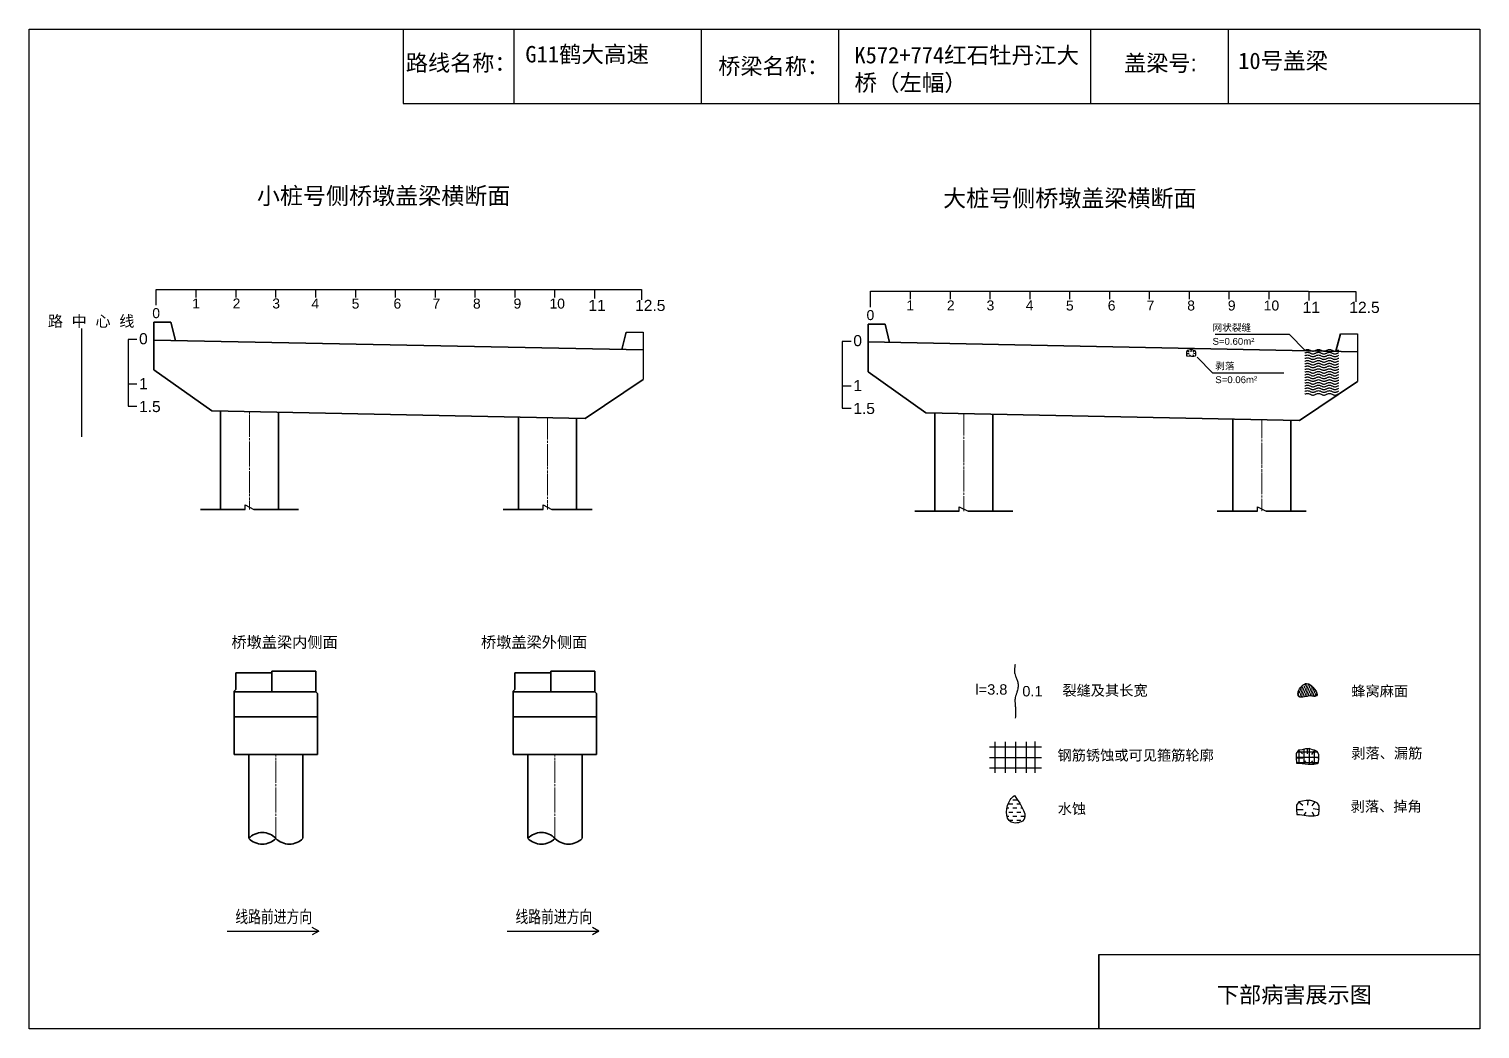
# Model space of a CAD drawing. Header units: millimetres. Extents: x 0 to 529, y -5115 to 459.
# Drawn here: x 0 to 528, y -3720 to -3356 of the extents above; entities that cross this region are included whole.
import ezdxf
from ezdxf.enums import TextEntityAlignment as Align

# ---------------------------------------------------------------- set-up
doc = ezdxf.new("R2010")
doc.units = ezdxf.units.MM
doc.linetypes.add('EBG_CENTER', pattern=[1.1, 0.8, -0.15, 0, -0.15])
doc.layers.add('Center', color=3, linetype='EBG_CENTER', lineweight=18)
doc.layers.add('中粗实线', color=4, linetype='Continuous', lineweight=35)
for name, color, linetype in [('加固措施', 7, 'Continuous'), ('图层1', 7, 'Continuous'), ('文字', 1, 'Continuous'), ('病害', 5, 'Continuous')]:
    doc.layers.add(name, color=color, linetype=linetype)
doc.styles.add('HAN', font='', dxfattribs={"width": 0.75})
doc.styles.get("Standard").update_dxf_attribs({"font": 'arial.ttf'})
doc.styles.get('HAN').set_extended_font_data('SimSun')

# ---------------------------------------------------------------- blocks, each defined once
blk = doc.blocks.new('88888')
for p, q in [((1245.415, -3599.279), (1245.261, -3599.19)), ((1243.215, -3599.279), (1245.415, -3599.279)), ((1245.415, -3599.279), (1245.261, -3599.367))]:
    blk.add_line(p, q)
at = {"layer": '文字', "color": 0, "style": 'HAN', "width": 0.75}
blk.add_text('线路前进方向', height=0.3, dxfattribs=at).set_placement((1244.335, -3599.082), align=Align.CENTER)
blk = doc.blocks.new('adfsd')
at = {"lineweight": -2, "ltscale": 0.5}
for p, q in [((1140.897, -3083.694), (1140.936, -3083.729)), ((1140.983, -3083.682), (1140.981, -3083.729)), ((1141.053, -3083.694), (1141.022, -3083.735)), ((1140.876, -3083.768), (1140.94, -3083.769)), ((1140.948, -3083.824), (1140.969, -3083.796)), ((1141.045, -3083.83), (1141.028, -3083.796)), ((1141.094, -3083.772), (1141.036, -3083.763))]:
    blk.add_line(p, q, dxfattribs=at)
blk.add_lwpolyline([(1141, -3083.682), (1140.967, -3083.682), (1140.934, -3083.69), (1140.897, -3083.694), (1140.876, -3083.727), (1140.876, -3083.768), (1140.88, -3083.818), (1140.905, -3083.818), (1140.991, -3083.83), (1141.045, -3083.83), (1141.078, -3083.822), (1141.09, -3083.814), (1141.094, -3083.772), (1141.094, -3083.735), (1141.078, -3083.707), (1141.053, -3083.694), (1141.033, -3083.69), (1141, -3083.678)], dxfattribs=at)

msp = doc.modelspace()

# ---------------------------------------------------------------- hatches: boundary and pattern name
at = {"layer": '加固措施', "lineweight": -2}
h = msp.add_hatch(dxfattribs=at)
h.set_pattern_fill('DOTS', scale=0.758413)
h.set_pattern_definition([(0, (-3123.6565, -172.2986), (0.45655767, 0.91311534), [0, -0.91311534])])
edge = h.paths.add_edge_path()
edge.add_spline(control_points=[(464.79, -3594.11), (463.66, -3594.88), (462.06, -3595.98), (461.88, -3600.06), (465.67, -3598.19), (470.82, -3599.65), (466.98, -3594.01), (464.92, -3594.1), (464.79, -3594.11)], knot_values=[0, 0, 0, 0, 5.205471, 7.397577, 12.944796, 16.169923, 23.88441, 24.400432, 24.400432, 24.400432, 24.400432], degree=3, periodic=0)
h = msp.add_hatch(dxfattribs=at)
h.set_pattern_fill('DASH', color=256, scale=0.682572)
h.set_pattern_definition([(0, (-2570.7012, -130.7287), (1.47924685, 1.47924685), [1.4792469, -1.4792469])])
edge = h.paths.add_edge_path()
edge.add_spline(control_points=[(358.78, -3634.9), (358.24, -3635.38), (355.71, -3637.62), (355.03, -3645.77), (365.19, -3644.33), (361.44, -3638.8), (358.78, -3634.9)], knot_values=[0, 0, 0, 0, 3.237042, 15.187225, 21.182779, 35.601669, 35.601669, 35.601669, 35.601669], degree=3, periodic=0)
at = {"layer": '病害', "lineweight": -2}
h = msp.add_hatch(dxfattribs=at)
h.set_pattern_fill('DOTS', color=4, scale=0.758413, style=0)
h.set_pattern_definition([(0, (-5510.1385, -512.4721), (0.45655767, 0.91311534), [0, -0.91311534])])
edge = h.paths.add_edge_path()
edge.add_spline(control_points=[(464.79, -3594.11), (463.66, -3594.88), (462.06, -3595.98), (461.88, -3600.06), (465.67, -3598.19), (470.82, -3599.65), (466.98, -3594.01), (464.92, -3594.1), (464.79, -3594.11)], knot_values=[0, 0, 0, 0, 1.041094, 1.479515, 2.588959, 3.233985, 4.776882, 4.880086, 4.880086, 4.880086, 4.880086], degree=3, periodic=0)

# ---------------------------------------------------------------- linework, layer by layer
at = {"color": 0}
for p, q in [((0, -3355.76), (528.29, -3355.76)), ((0, -3720), (0, -3355.76)), ((136.28, -3355.76), (136.28, -3382.84)), ((244.69, -3355.76), (244.69, -3382.84)), ((386.49, -3355.76), (386.49, -3382.84)), ((436.57, -3355.82), (436.57, -3382.9)), ((528.29, -3355.76), (528.29, -3720)), ((136.28, -3382.84), (528.29, -3382.84)), ((46.28, -3456.4), (46.28, -3450.6)), ((46.28, -3450.6), (60.79, -3450.6)), ((60.79, -3450.6), (60.79, -3453.5)), ((60.79, -3450.6), (75.3, -3450.6)), ((75.3, -3450.6), (89.8, -3450.6)), ((75.3, -3450.6), (75.3, -3453.5)), ((89.8, -3450.6), (104.31, -3450.6)), ((89.8, -3450.6), (89.8, -3453.5)), ((104.31, -3450.6), (118.82, -3450.6)), ((104.31, -3450.6), (104.31, -3453.5)), ((118.82, -3450.6), (133.32, -3450.6)), ((118.82, -3450.6), (118.82, -3453.5)), ((133.32, -3450.6), (147.83, -3450.6)), ((133.32, -3450.6), (133.32, -3453.5)), ((147.83, -3450.6), (162.34, -3450.6)), ((147.83, -3450.6), (147.83, -3453.5)), ((162.34, -3450.6), (176.84, -3450.6)), ((162.34, -3450.6), (162.34, -3453.5)), ((162.34, -3450.6), (173.94, -3450.6)), ((176.84, -3450.6), (191.35, -3450.6)), ((176.84, -3450.6), (176.84, -3453.5)), ((176.84, -3450.6), (179.74, -3450.6)), ((191.35, -3450.6), (205.85, -3450.6)), ((191.35, -3450.6), (191.35, -3453.5)), ((205.87, -3450.64), (205.87, -3453.89)), ((306.34, -3457.11), (306.34, -3451.3)), ((306.34, -3451.3), (320.85, -3451.3)), ((320.85, -3451.3), (320.85, -3454.2)), ((320.85, -3451.3), (335.36, -3451.3)), ((335.36, -3451.3), (349.86, -3451.3)), ((335.36, -3451.3), (335.36, -3454.2)), ((349.86, -3451.3), (364.37, -3451.3)), ((349.86, -3451.3), (349.86, -3454.2)), ((364.37, -3451.3), (378.88, -3451.3)), ((364.37, -3451.3), (364.37, -3454.2)), ((378.88, -3451.3), (393.38, -3451.3)), ((378.88, -3451.3), (378.88, -3454.2)), ((393.38, -3451.3), (407.89, -3451.3)), ((393.38, -3451.3), (393.38, -3454.2)), ((407.89, -3451.3), (422.39, -3451.3)), ((407.89, -3451.3), (407.89, -3454.2)), ((422.39, -3451.3), (436.9, -3451.3)), ((422.39, -3451.3), (422.39, -3454.2)), ((422.39, -3451.3), (434, -3451.3)), ((436.9, -3451.3), (451.41, -3451.3)), ((436.9, -3451.3), (436.9, -3454.2)), ((436.9, -3451.3), (439.8, -3451.3)), ((451.41, -3451.3), (465.91, -3451.3)), ((451.41, -3451.3), (451.41, -3454.2)), ((465.93, -3451.34), (465.93, -3454.59)), ((39.3, -3468.85), (36.06, -3468.85)), ((36.06, -3468.85), (36.06, -3493.15)), ((299.36, -3469.55), (296.12, -3469.55)), ((296.12, -3469.55), (296.12, -3493.85)), ((36.06, -3485.05), (39.3, -3485.05)), ((296.12, -3485.75), (299.36, -3485.75)), ((36.06, -3493.15), (39.3, -3493.15)), ((296.12, -3493.85), (299.36, -3493.85)), ((78.66, -3530.72), (78.66, -3529.1)), ((187.17, -3530.72), (187.17, -3529.1)), ((338.72, -3531.43), (338.72, -3529.81)), ((447.23, -3531.43), (447.23, -3529.81)), ((389.48, -3720), (389.48, -3692.92)), ((389.48, -3692.92), (528.29, -3692.92)), ((528.29, -3720), (0, -3720))]:
    msp.add_line(p, q, dxfattribs=at)
for p, q in [((205.87, -3450.64), (223.01, -3450.64)), ((223.01, -3450.64), (223.01, -3454.46)), ((465.93, -3451.34), (483.07, -3451.34)), ((483.07, -3451.34), (483.07, -3455.17)), ((217.41, -3466.13), (223.61, -3466.13)), ((223.61, -3466.13), (223.61, -3472.6)), ((477.47, -3466.83), (483.67, -3466.83)), ((483.67, -3466.83), (483.67, -3473.31)), ((223.61, -3472.6), (223.61, -3483.45)), ((483.67, -3473.31), (483.67, -3484.16)), ((78.66, -3529.1), (81.9, -3530.72)), ((187.17, -3529.1), (190.41, -3530.72)), ((338.72, -3529.81), (341.96, -3531.43)), ((447.23, -3529.81), (450.47, -3531.43))]:
    msp.add_line(p, q)
at = {"color": 1}
for p, q in [((19.16, -3464.85), (19.16, -3504.35)), ((349.74, -3617.26), (368.7, -3617.26)), ((351.64, -3615.37), (351.64, -3626.74)), ((355.43, -3615.37), (355.43, -3626.74)), ((359.22, -3615.37), (359.22, -3626.74)), ((363.01, -3615.37), (363.01, -3626.74)), ((366.26, -3615.34), (366.26, -3626.72)), ((462.28, -3618.43), (462.28, -3623.12)), ((464.18, -3618.13), (464.18, -3623.37)), ((466.07, -3618.13), (466.07, -3623.59)), ((467.97, -3618.43), (467.97, -3623.54)), ((349.74, -3621.06), (368.7, -3621.06)), ((461.36, -3620.97), (469.63, -3620.97)), ((461.5, -3622.87), (469.48, -3622.87)), ((461.75, -3619.08), (469.1, -3619.08)), ((349.74, -3624.85), (368.7, -3624.85))]:
    msp.add_line(p, q, dxfattribs=at)
at = {"color": 7}
for p, q in [((421.39, -3473.99), (422.41, -3474.01)), ((421.72, -3472.81), (422.35, -3473.36)), ((422.54, -3474.88), (422.87, -3474.43)), ((423.1, -3472.62), (423.06, -3473.36)), ((424.21, -3472.81), (423.71, -3473.46)), ((424.08, -3474.98), (423.81, -3474.43)), ((424.87, -3474.06), (423.94, -3473.91))]:
    msp.add_line(p, q, dxfattribs=at)
at = {"color": 0}
msp.add_lwpolyline([(0, -3355.76), (528.29, -3355.76), (528.29, -3720), (0, -3720)], dxfattribs=at)
at = {"color": 7}
for points in [[(464.48, -3472.78), (458.92, -3467.03), (431.92, -3467.03)], [(423.36, -3472.62), (422.83, -3472.62), (422.31, -3472.75), (421.72, -3472.81), (421.39, -3473.34), (421.39, -3473.99), (421.45, -3474.78), (421.85, -3474.78), (423.23, -3474.98), (424.08, -3474.98), (424.61, -3474.85), (424.8, -3474.72), (424.87, -3474.06), (424.87, -3473.47), (424.61, -3473.01), (424.21, -3472.81), (423.88, -3472.75), (423.36, -3472.55)], [(425.28, -3475.34), (430.93, -3481), (456.93, -3481)], [(464.48, -3472.78), (464.68, -3472.69), (464.88, -3472.61), (465.08, -3472.54), (465.28, -3472.5), (465.48, -3472.48), (465.68, -3472.5), (465.88, -3472.54), (466.08, -3472.61), (466.28, -3472.69), (466.48, -3472.78), (466.68, -3472.88), (466.88, -3472.96), (467.08, -3473.03), (467.28, -3473.07), (467.48, -3473.08), (467.68, -3473.07), (467.88, -3473.03), (468.08, -3472.96), (468.28, -3472.88), (468.48, -3472.78), (468.68, -3472.69), (468.88, -3472.61), (469.08, -3472.54), (469.28, -3472.5), (469.48, -3472.48), (469.68, -3472.5), (469.88, -3472.54), (470.08, -3472.61), (470.28, -3472.69), (470.48, -3472.78), (470.68, -3472.88), (470.88, -3472.96), (471.08, -3473.03), (471.28, -3473.07), (471.48, -3473.08), (471.68, -3473.07), (471.88, -3473.03), (472.08, -3472.96), (472.28, -3472.88), (472.48, -3472.78), (472.68, -3472.69), (472.88, -3472.61), (473.08, -3472.54), (473.28, -3472.5), (473.48, -3472.48), (473.68, -3472.5), (473.88, -3472.54), (474.08, -3472.61), (474.28, -3472.69), (474.48, -3472.78), (474.68, -3472.88), (474.88, -3472.96), (475.08, -3473.03), (475.28, -3473.07), (475.48, -3473.08), (475.68, -3473.07), (475.88, -3473.03), (476.08, -3472.96), (476.28, -3472.88), (476.48, -3472.78), (476.68, -3472.69), (476.88, -3472.61)], [(464.48, -3473.78), (464.68, -3473.69), (464.88, -3473.61), (465.08, -3473.54), (465.28, -3473.5), (465.48, -3473.48), (465.68, -3473.5), (465.88, -3473.54), (466.08, -3473.61), (466.28, -3473.69), (466.48, -3473.78), (466.68, -3473.88), (466.88, -3473.96), (467.08, -3474.03), (467.28, -3474.07), (467.48, -3474.08), (467.68, -3474.07), (467.88, -3474.03), (468.08, -3473.96), (468.28, -3473.88), (468.48, -3473.78), (468.68, -3473.69), (468.88, -3473.61), (469.08, -3473.54), (469.28, -3473.5), (469.48, -3473.48), (469.68, -3473.5), (469.88, -3473.54), (470.08, -3473.61), (470.28, -3473.69), (470.48, -3473.78), (470.68, -3473.88), (470.88, -3473.96), (471.08, -3474.03), (471.28, -3474.07), (471.48, -3474.08), (471.68, -3474.07), (471.88, -3474.03), (472.08, -3473.96), (472.28, -3473.88), (472.48, -3473.78), (472.68, -3473.69), (472.88, -3473.61), (473.08, -3473.54), (473.28, -3473.5), (473.48, -3473.48), (473.68, -3473.5), (473.88, -3473.54), (474.08, -3473.61), (474.28, -3473.69), (474.48, -3473.78), (474.68, -3473.88), (474.88, -3473.96), (475.08, -3474.03), (475.28, -3474.07), (475.48, -3474.08), (475.68, -3474.07), (475.88, -3474.03), (476.08, -3473.96), (476.28, -3473.88), (476.48, -3473.78), (476.68, -3473.69), (476.88, -3473.61)], [(464.48, -3474.78), (464.68, -3474.69), (464.88, -3474.61), (465.08, -3474.54), (465.28, -3474.5), (465.48, -3474.48), (465.68, -3474.5), (465.88, -3474.54), (466.08, -3474.61), (466.28, -3474.69), (466.48, -3474.78), (466.68, -3474.88), (466.88, -3474.96), (467.08, -3475.03), (467.28, -3475.07), (467.48, -3475.08), (467.68, -3475.07), (467.88, -3475.03), (468.08, -3474.96), (468.28, -3474.88), (468.48, -3474.78), (468.68, -3474.69), (468.88, -3474.61), (469.08, -3474.54), (469.28, -3474.5), (469.48, -3474.48), (469.68, -3474.5), (469.88, -3474.54), (470.08, -3474.61), (470.28, -3474.69), (470.48, -3474.78), (470.68, -3474.88), (470.88, -3474.96), (471.08, -3475.03), (471.28, -3475.07), (471.48, -3475.08), (471.68, -3475.07), (471.88, -3475.03), (472.08, -3474.96), (472.28, -3474.88), (472.48, -3474.78), (472.68, -3474.69), (472.88, -3474.61), (473.08, -3474.54), (473.28, -3474.5), (473.48, -3474.48), (473.68, -3474.5), (473.88, -3474.54), (474.08, -3474.61), (474.28, -3474.69), (474.48, -3474.78), (474.68, -3474.88), (474.88, -3474.96), (475.08, -3475.03), (475.28, -3475.07), (475.48, -3475.08), (475.68, -3475.07), (475.88, -3475.03), (476.08, -3474.96), (476.28, -3474.88), (476.48, -3474.78), (476.68, -3474.69), (476.88, -3474.61)], [(464.48, -3475.78), (464.68, -3475.69), (464.88, -3475.61), (465.08, -3475.54), (465.28, -3475.5), (465.48, -3475.48), (465.68, -3475.5), (465.88, -3475.54), (466.08, -3475.61), (466.28, -3475.69), (466.48, -3475.78), (466.68, -3475.88), (466.88, -3475.96), (467.08, -3476.03), (467.28, -3476.07), (467.48, -3476.08), (467.68, -3476.07), (467.88, -3476.03), (468.08, -3475.96), (468.28, -3475.88), (468.48, -3475.78), (468.68, -3475.69), (468.88, -3475.61), (469.08, -3475.54), (469.28, -3475.5), (469.48, -3475.48), (469.68, -3475.5), (469.88, -3475.54), (470.08, -3475.61), (470.28, -3475.69), (470.48, -3475.78), (470.68, -3475.88), (470.88, -3475.96), (471.08, -3476.03), (471.28, -3476.07), (471.48, -3476.08), (471.68, -3476.07), (471.88, -3476.03), (472.08, -3475.96), (472.28, -3475.88), (472.48, -3475.78), (472.68, -3475.69), (472.88, -3475.61), (473.08, -3475.54), (473.28, -3475.5), (473.48, -3475.48), (473.68, -3475.5), (473.88, -3475.54), (474.08, -3475.61), (474.28, -3475.69), (474.48, -3475.78), (474.68, -3475.88), (474.88, -3475.96), (475.08, -3476.03), (475.28, -3476.07), (475.48, -3476.08), (475.68, -3476.07), (475.88, -3476.03), (476.08, -3475.96), (476.28, -3475.88), (476.48, -3475.78), (476.68, -3475.69), (476.88, -3475.61)], [(464.48, -3476.78), (464.68, -3476.69), (464.88, -3476.61), (465.08, -3476.54), (465.28, -3476.5), (465.48, -3476.48), (465.68, -3476.5), (465.88, -3476.54), (466.08, -3476.61), (466.28, -3476.69), (466.48, -3476.78), (466.68, -3476.88), (466.88, -3476.96), (467.08, -3477.03), (467.28, -3477.07), (467.48, -3477.08), (467.68, -3477.07), (467.88, -3477.03), (468.08, -3476.96), (468.28, -3476.88), (468.48, -3476.78), (468.68, -3476.69), (468.88, -3476.61), (469.08, -3476.54), (469.28, -3476.5), (469.48, -3476.48), (469.68, -3476.5), (469.88, -3476.54), (470.08, -3476.61), (470.28, -3476.69), (470.48, -3476.78), (470.68, -3476.88), (470.88, -3476.96), (471.08, -3477.03), (471.28, -3477.07), (471.48, -3477.08), (471.68, -3477.07), (471.88, -3477.03), (472.08, -3476.96), (472.28, -3476.88), (472.48, -3476.78), (472.68, -3476.69), (472.88, -3476.61), (473.08, -3476.54), (473.28, -3476.5), (473.48, -3476.48), (473.68, -3476.5), (473.88, -3476.54), (474.08, -3476.61), (474.28, -3476.69), (474.48, -3476.78), (474.68, -3476.88), (474.88, -3476.96), (475.08, -3477.03), (475.28, -3477.07), (475.48, -3477.08), (475.68, -3477.07), (475.88, -3477.03), (476.08, -3476.96), (476.28, -3476.88), (476.48, -3476.78), (476.68, -3476.69), (476.88, -3476.61)], [(464.48, -3477.78), (464.68, -3477.69), (464.88, -3477.61), (465.08, -3477.54), (465.28, -3477.5), (465.48, -3477.48), (465.68, -3477.5), (465.88, -3477.54), (466.08, -3477.61), (466.28, -3477.69), (466.48, -3477.78), (466.68, -3477.88), (466.88, -3477.96), (467.08, -3478.03), (467.28, -3478.07), (467.48, -3478.08), (467.68, -3478.07), (467.88, -3478.03), (468.08, -3477.96), (468.28, -3477.88), (468.48, -3477.78), (468.68, -3477.69), (468.88, -3477.61), (469.08, -3477.54), (469.28, -3477.5), (469.48, -3477.48), (469.68, -3477.5), (469.88, -3477.54), (470.08, -3477.61), (470.28, -3477.69), (470.48, -3477.78), (470.68, -3477.88), (470.88, -3477.96), (471.08, -3478.03), (471.28, -3478.07), (471.48, -3478.08), (471.68, -3478.07), (471.88, -3478.03), (472.08, -3477.96), (472.28, -3477.88), (472.48, -3477.78), (472.68, -3477.69), (472.88, -3477.61), (473.08, -3477.54), (473.28, -3477.5), (473.48, -3477.48), (473.68, -3477.5), (473.88, -3477.54), (474.08, -3477.61), (474.28, -3477.69), (474.48, -3477.78), (474.68, -3477.88), (474.88, -3477.96), (475.08, -3478.03), (475.28, -3478.07), (475.48, -3478.08), (475.68, -3478.07), (475.88, -3478.03), (476.08, -3477.96), (476.28, -3477.88), (476.48, -3477.78), (476.68, -3477.69), (476.88, -3477.61)], [(464.48, -3478.78), (464.68, -3478.69), (464.88, -3478.61), (465.08, -3478.54), (465.28, -3478.5), (465.48, -3478.48), (465.68, -3478.5), (465.88, -3478.54), (466.08, -3478.61), (466.28, -3478.69), (466.48, -3478.78), (466.68, -3478.88), (466.88, -3478.96), (467.08, -3479.03), (467.28, -3479.07), (467.48, -3479.08), (467.68, -3479.07), (467.88, -3479.03), (468.08, -3478.96), (468.28, -3478.88), (468.48, -3478.78), (468.68, -3478.69), (468.88, -3478.61), (469.08, -3478.54), (469.28, -3478.5), (469.48, -3478.48), (469.68, -3478.5), (469.88, -3478.54), (470.08, -3478.61), (470.28, -3478.69), (470.48, -3478.78), (470.68, -3478.88), (470.88, -3478.96), (471.08, -3479.03), (471.28, -3479.07), (471.48, -3479.08), (471.68, -3479.07), (471.88, -3479.03), (472.08, -3478.96), (472.28, -3478.88), (472.48, -3478.78), (472.68, -3478.69), (472.88, -3478.61), (473.08, -3478.54), (473.28, -3478.5), (473.48, -3478.48), (473.68, -3478.5), (473.88, -3478.54), (474.08, -3478.61), (474.28, -3478.69), (474.48, -3478.78), (474.68, -3478.88), (474.88, -3478.96), (475.08, -3479.03), (475.28, -3479.07), (475.48, -3479.08), (475.68, -3479.07), (475.88, -3479.03), (476.08, -3478.96), (476.28, -3478.88), (476.48, -3478.78), (476.68, -3478.69), (476.88, -3478.61)], [(464.48, -3479.78), (464.68, -3479.69), (464.88, -3479.61), (465.08, -3479.54), (465.28, -3479.5), (465.48, -3479.48), (465.68, -3479.5), (465.88, -3479.54), (466.08, -3479.61), (466.28, -3479.69), (466.48, -3479.78), (466.68, -3479.88), (466.88, -3479.96), (467.08, -3480.03), (467.28, -3480.07), (467.48, -3480.08), (467.68, -3480.07), (467.88, -3480.03), (468.08, -3479.96), (468.28, -3479.88), (468.48, -3479.78), (468.68, -3479.69), (468.88, -3479.61), (469.08, -3479.54), (469.28, -3479.5), (469.48, -3479.48), (469.68, -3479.5), (469.88, -3479.54), (470.08, -3479.61), (470.28, -3479.69), (470.48, -3479.78), (470.68, -3479.88), (470.88, -3479.96), (471.08, -3480.03), (471.28, -3480.07), (471.48, -3480.08), (471.68, -3480.07), (471.88, -3480.03), (472.08, -3479.96), (472.28, -3479.88), (472.48, -3479.78), (472.68, -3479.69), (472.88, -3479.61), (473.08, -3479.54), (473.28, -3479.5), (473.48, -3479.48), (473.68, -3479.5), (473.88, -3479.54), (474.08, -3479.61), (474.28, -3479.69), (474.48, -3479.78), (474.68, -3479.88), (474.88, -3479.96), (475.08, -3480.03), (475.28, -3480.07), (475.48, -3480.08), (475.68, -3480.07), (475.88, -3480.03), (476.08, -3479.96), (476.28, -3479.88), (476.48, -3479.78), (476.68, -3479.69), (476.88, -3479.61)], [(464.48, -3480.78), (464.68, -3480.69), (464.88, -3480.61), (465.08, -3480.54), (465.28, -3480.5), (465.48, -3480.48), (465.68, -3480.5), (465.88, -3480.54), (466.08, -3480.61), (466.28, -3480.69), (466.48, -3480.78), (466.68, -3480.88), (466.88, -3480.96), (467.08, -3481.03), (467.28, -3481.07), (467.48, -3481.08), (467.68, -3481.07), (467.88, -3481.03), (468.08, -3480.96), (468.28, -3480.88), (468.48, -3480.78), (468.68, -3480.69), (468.88, -3480.61), (469.08, -3480.54), (469.28, -3480.5), (469.48, -3480.48), (469.68, -3480.5), (469.88, -3480.54), (470.08, -3480.61), (470.28, -3480.69), (470.48, -3480.78), (470.68, -3480.88), (470.88, -3480.96), (471.08, -3481.03), (471.28, -3481.07), (471.48, -3481.08), (471.68, -3481.07), (471.88, -3481.03), (472.08, -3480.96), (472.28, -3480.88), (472.48, -3480.78), (472.68, -3480.69), (472.88, -3480.61), (473.08, -3480.54), (473.28, -3480.5), (473.48, -3480.48), (473.68, -3480.5), (473.88, -3480.54), (474.08, -3480.61), (474.28, -3480.69), (474.48, -3480.78), (474.68, -3480.88), (474.88, -3480.96), (475.08, -3481.03), (475.28, -3481.07), (475.48, -3481.08), (475.68, -3481.07), (475.88, -3481.03), (476.08, -3480.96), (476.28, -3480.88), (476.48, -3480.78), (476.68, -3480.69), (476.88, -3480.61)], [(464.48, -3481.78), (464.68, -3481.69), (464.88, -3481.61), (465.08, -3481.54), (465.28, -3481.5), (465.48, -3481.48), (465.68, -3481.5), (465.88, -3481.54), (466.08, -3481.61), (466.28, -3481.69), (466.48, -3481.78), (466.68, -3481.88), (466.88, -3481.96), (467.08, -3482.03), (467.28, -3482.07), (467.48, -3482.08), (467.68, -3482.07), (467.88, -3482.03), (468.08, -3481.96), (468.28, -3481.88), (468.48, -3481.78), (468.68, -3481.69), (468.88, -3481.61), (469.08, -3481.54), (469.28, -3481.5), (469.48, -3481.48), (469.68, -3481.5), (469.88, -3481.54), (470.08, -3481.61), (470.28, -3481.69), (470.48, -3481.78), (470.68, -3481.88), (470.88, -3481.96), (471.08, -3482.03), (471.28, -3482.07), (471.48, -3482.08), (471.68, -3482.07), (471.88, -3482.03), (472.08, -3481.96), (472.28, -3481.88), (472.48, -3481.78), (472.68, -3481.69), (472.88, -3481.61), (473.08, -3481.54), (473.28, -3481.5), (473.48, -3481.48), (473.68, -3481.5), (473.88, -3481.54), (474.08, -3481.61), (474.28, -3481.69), (474.48, -3481.78), (474.68, -3481.88), (474.88, -3481.96), (475.08, -3482.03), (475.28, -3482.07), (475.48, -3482.08), (475.68, -3482.07), (475.88, -3482.03), (476.08, -3481.96), (476.28, -3481.88), (476.48, -3481.78), (476.68, -3481.69), (476.88, -3481.61)], [(464.48, -3482.78), (464.68, -3482.69), (464.88, -3482.61), (465.08, -3482.54), (465.28, -3482.5), (465.48, -3482.48), (465.68, -3482.5), (465.88, -3482.54), (466.08, -3482.61), (466.28, -3482.69), (466.48, -3482.78), (466.68, -3482.88), (466.88, -3482.96), (467.08, -3483.03), (467.28, -3483.07), (467.48, -3483.08), (467.68, -3483.07), (467.88, -3483.03), (468.08, -3482.96), (468.28, -3482.88), (468.48, -3482.78), (468.68, -3482.69), (468.88, -3482.61), (469.08, -3482.54), (469.28, -3482.5), (469.48, -3482.48), (469.68, -3482.5), (469.88, -3482.54), (470.08, -3482.61), (470.28, -3482.69), (470.48, -3482.78), (470.68, -3482.88), (470.88, -3482.96), (471.08, -3483.03), (471.28, -3483.07), (471.48, -3483.08), (471.68, -3483.07), (471.88, -3483.03), (472.08, -3482.96), (472.28, -3482.88), (472.48, -3482.78), (472.68, -3482.69), (472.88, -3482.61), (473.08, -3482.54), (473.28, -3482.5), (473.48, -3482.48), (473.68, -3482.5), (473.88, -3482.54), (474.08, -3482.61), (474.28, -3482.69), (474.48, -3482.78), (474.68, -3482.88), (474.88, -3482.96), (475.08, -3483.03), (475.28, -3483.07), (475.48, -3483.08), (475.68, -3483.07), (475.88, -3483.03), (476.08, -3482.96), (476.28, -3482.88), (476.48, -3482.78), (476.68, -3482.69), (476.88, -3482.61)], [(464.48, -3483.78), (464.68, -3483.69), (464.88, -3483.61), (465.08, -3483.54), (465.28, -3483.5), (465.48, -3483.48), (465.68, -3483.5), (465.88, -3483.54), (466.08, -3483.61), (466.28, -3483.69), (466.48, -3483.78), (466.68, -3483.88), (466.88, -3483.96), (467.08, -3484.03), (467.28, -3484.07), (467.48, -3484.08), (467.68, -3484.07), (467.88, -3484.03), (468.08, -3483.96), (468.28, -3483.88), (468.48, -3483.78), (468.68, -3483.69), (468.88, -3483.61), (469.08, -3483.54), (469.28, -3483.5), (469.48, -3483.48), (469.68, -3483.5), (469.88, -3483.54), (470.08, -3483.61), (470.28, -3483.69), (470.48, -3483.78), (470.68, -3483.88), (470.88, -3483.96), (471.08, -3484.03), (471.28, -3484.07), (471.48, -3484.08), (471.68, -3484.07), (471.88, -3484.03), (472.08, -3483.96), (472.28, -3483.88), (472.48, -3483.78), (472.68, -3483.69), (472.88, -3483.61), (473.08, -3483.54), (473.28, -3483.5), (473.48, -3483.48), (473.68, -3483.5), (473.88, -3483.54), (474.08, -3483.61), (474.28, -3483.69), (474.48, -3483.78), (474.68, -3483.88), (474.88, -3483.96), (475.08, -3484.03), (475.28, -3484.07), (475.48, -3484.08), (475.68, -3484.07), (475.88, -3484.03), (476.08, -3483.96), (476.28, -3483.88), (476.48, -3483.78), (476.68, -3483.69), (476.88, -3483.61)], [(464.48, -3484.78), (464.68, -3484.69), (464.88, -3484.61), (465.08, -3484.54), (465.28, -3484.5), (465.48, -3484.48), (465.68, -3484.5), (465.88, -3484.54), (466.08, -3484.61), (466.28, -3484.69), (466.48, -3484.78), (466.68, -3484.88), (466.88, -3484.96), (467.08, -3485.03), (467.28, -3485.07), (467.48, -3485.08), (467.68, -3485.07), (467.88, -3485.03), (468.08, -3484.96), (468.28, -3484.88), (468.48, -3484.78), (468.68, -3484.69), (468.88, -3484.61), (469.08, -3484.54), (469.28, -3484.5), (469.48, -3484.48), (469.68, -3484.5), (469.88, -3484.54), (470.08, -3484.61), (470.28, -3484.69), (470.48, -3484.78), (470.68, -3484.88), (470.88, -3484.96), (471.08, -3485.03), (471.28, -3485.07), (471.48, -3485.08), (471.68, -3485.07), (471.88, -3485.03), (472.08, -3484.96), (472.28, -3484.88), (472.48, -3484.78), (472.68, -3484.69), (472.88, -3484.61), (473.08, -3484.54), (473.28, -3484.5), (473.48, -3484.48), (473.68, -3484.5), (473.88, -3484.54), (474.08, -3484.61), (474.28, -3484.69), (474.48, -3484.78), (474.68, -3484.88), (474.88, -3484.96), (475.08, -3485.03), (475.28, -3485.07), (475.48, -3485.08), (475.68, -3485.07), (475.88, -3485.03), (476.08, -3484.96), (476.28, -3484.88), (476.48, -3484.78), (476.68, -3484.69), (476.88, -3484.61)], [(464.48, -3485.78), (464.68, -3485.69), (464.88, -3485.61), (465.08, -3485.54), (465.28, -3485.5), (465.48, -3485.48), (465.68, -3485.5), (465.88, -3485.54), (466.08, -3485.61), (466.28, -3485.69), (466.48, -3485.78), (466.68, -3485.88), (466.88, -3485.96), (467.08, -3486.03), (467.28, -3486.07), (467.48, -3486.08), (467.68, -3486.07), (467.88, -3486.03), (468.08, -3485.96), (468.28, -3485.88), (468.48, -3485.78), (468.68, -3485.69), (468.88, -3485.61), (469.08, -3485.54), (469.28, -3485.5), (469.48, -3485.48), (469.68, -3485.5), (469.88, -3485.54), (470.08, -3485.61), (470.28, -3485.69), (470.48, -3485.78), (470.68, -3485.88), (470.88, -3485.96), (471.08, -3486.03), (471.28, -3486.07), (471.48, -3486.08), (471.68, -3486.07), (471.88, -3486.03), (472.08, -3485.96), (472.28, -3485.88), (472.48, -3485.78), (472.68, -3485.69), (472.88, -3485.61), (473.08, -3485.54), (473.28, -3485.5), (473.48, -3485.48), (473.68, -3485.5), (473.88, -3485.54), (474.08, -3485.61), (474.28, -3485.69), (474.48, -3485.78), (474.68, -3485.88), (474.88, -3485.96), (475.08, -3486.03), (475.28, -3486.07), (475.48, -3486.08), (475.68, -3486.07), (475.88, -3486.03), (476.08, -3485.96), (476.28, -3485.88), (476.48, -3485.78), (476.68, -3485.69), (476.88, -3485.61)], [(464.48, -3486.78), (464.68, -3486.69), (464.88, -3486.61), (465.08, -3486.54), (465.28, -3486.5), (465.48, -3486.48), (465.68, -3486.5), (465.88, -3486.54), (466.08, -3486.61), (466.28, -3486.69), (466.48, -3486.78), (466.68, -3486.88), (466.88, -3486.96), (467.08, -3487.03), (467.28, -3487.07), (467.48, -3487.08), (467.68, -3487.07), (467.88, -3487.03), (468.08, -3486.96), (468.28, -3486.88), (468.48, -3486.78), (468.68, -3486.69), (468.88, -3486.61), (469.08, -3486.54), (469.28, -3486.5), (469.48, -3486.48), (469.68, -3486.5), (469.88, -3486.54), (470.08, -3486.61), (470.28, -3486.69), (470.48, -3486.78), (470.68, -3486.88), (470.88, -3486.96), (471.08, -3487.03), (471.28, -3487.07), (471.48, -3487.08), (471.68, -3487.07), (471.88, -3487.03), (472.08, -3486.96), (472.28, -3486.88), (472.48, -3486.78), (472.68, -3486.69), (472.88, -3486.61), (473.08, -3486.54), (473.28, -3486.5), (473.48, -3486.48), (473.68, -3486.5), (473.88, -3486.54), (474.08, -3486.61), (474.28, -3486.69), (474.48, -3486.78), (474.68, -3486.88), (474.88, -3486.96), (475.08, -3487.03), (475.28, -3487.07), (475.48, -3487.08), (475.68, -3487.07), (475.88, -3487.03), (476.08, -3486.96), (476.28, -3486.88), (476.48, -3486.78), (476.68, -3486.69), (476.88, -3486.61)], [(464.48, -3487.78), (464.68, -3487.69), (464.88, -3487.61), (465.08, -3487.54), (465.28, -3487.5), (465.48, -3487.48), (465.68, -3487.5), (465.88, -3487.54), (466.08, -3487.61), (466.28, -3487.69), (466.48, -3487.78), (466.68, -3487.88), (466.88, -3487.96), (467.08, -3488.03), (467.28, -3488.07), (467.48, -3488.08), (467.68, -3488.07), (467.88, -3488.03), (468.08, -3487.96), (468.28, -3487.88), (468.48, -3487.78), (468.68, -3487.69), (468.88, -3487.61), (469.08, -3487.54), (469.28, -3487.5), (469.48, -3487.48), (469.68, -3487.5), (469.88, -3487.54), (470.08, -3487.61), (470.28, -3487.69), (470.48, -3487.78), (470.68, -3487.88), (470.88, -3487.96), (471.08, -3488.03), (471.28, -3488.07), (471.48, -3488.08), (471.68, -3488.07), (471.88, -3488.03), (472.08, -3487.96), (472.28, -3487.88), (472.48, -3487.78), (472.68, -3487.69), (472.88, -3487.61), (473.08, -3487.54), (473.28, -3487.5), (473.48, -3487.48), (473.68, -3487.5), (473.88, -3487.54), (474.08, -3487.61), (474.28, -3487.69), (474.48, -3487.78), (474.68, -3487.88), (474.88, -3487.96), (475.08, -3488.03), (475.28, -3488.07), (475.48, -3488.08), (475.68, -3488.07), (475.88, -3488.03), (476.08, -3487.96), (476.28, -3487.88), (476.48, -3487.78), (476.68, -3487.69), (476.88, -3487.61)], [(464.48, -3488.78), (464.68, -3488.69), (464.88, -3488.61), (465.08, -3488.54), (465.28, -3488.5), (465.48, -3488.48), (465.68, -3488.5), (465.88, -3488.54), (466.08, -3488.61), (466.28, -3488.69), (466.48, -3488.78), (466.68, -3488.88), (466.88, -3488.96), (467.08, -3489.03), (467.28, -3489.07), (467.48, -3489.08), (467.68, -3489.07), (467.88, -3489.03), (468.08, -3488.96), (468.28, -3488.88), (468.48, -3488.78), (468.68, -3488.69), (468.88, -3488.61), (469.08, -3488.54), (469.28, -3488.5), (469.48, -3488.48), (469.68, -3488.5), (469.88, -3488.54), (470.08, -3488.61), (470.28, -3488.69), (470.48, -3488.78), (470.68, -3488.88), (470.88, -3488.96), (471.08, -3489.03), (471.28, -3489.07), (471.48, -3489.08), (471.68, -3489.07), (471.88, -3489.03), (472.08, -3488.96), (472.28, -3488.88), (472.48, -3488.78), (472.68, -3488.69), (472.88, -3488.61), (473.08, -3488.54), (473.28, -3488.5), (473.48, -3488.48), (473.68, -3488.5), (473.88, -3488.54), (474.08, -3488.61), (474.28, -3488.69), (474.48, -3488.78), (474.68, -3488.88), (474.88, -3488.96), (475.08, -3489.03), (475.28, -3489.07), (475.48, -3489.08), (475.68, -3489.07), (475.88, -3489.03), (476.08, -3488.96), (476.28, -3488.88), (476.48, -3488.78), (476.68, -3488.69), (476.88, -3488.61)]]:
    msp.add_lwpolyline(points, dxfattribs=at)
at = {"lineweight": -2}
msp.add_open_spline([(464.79, -3594.11), (463.66, -3594.88), (462.06, -3595.98), (461.88, -3600.06), (465.67, -3598.19), (470.82, -3599.65), (466.98, -3594.01), (464.92, -3594.1), (464.79, -3594.11)], degree=3, knots=[0, 0, 0, 0, 3.947899, 5.610421, 9.817506, 12.263485, 18.114255, 18.505612, 18.505612, 18.505612, 18.505612], dxfattribs=at)
at = {"layer": 'Center', "color": 1}
for p, q in [((80.28, -3495.16), (80.28, -3530.72)), ((340.34, -3495.87), (340.34, -3531.43)), ((188.79, -3497.33), (188.79, -3530.72)), ((448.85, -3498.04), (448.85, -3531.43)), ((89.87, -3619.99), (89.87, -3650.55)), ((191.5, -3619.99), (191.5, -3650.55))]:
    msp.add_line(p, q, dxfattribs=at)
at = {"layer": '中粗实线', "color": 0}
for p, q in [((45.46, -3469.04), (45.46, -3462.56)), ((45.46, -3462.56), (51.66, -3462.56)), ((51.66, -3462.56), (53.28, -3469.2)), ((305.52, -3469.74), (305.52, -3463.26)), ((305.52, -3463.26), (311.72, -3463.26)), ((311.72, -3463.26), (313.34, -3469.9)), ((45.46, -3469.04), (45.46, -3479.89)), ((223.61, -3472.6), (45.46, -3469.04)), ((217.41, -3466.13), (215.79, -3472.45)), ((305.52, -3469.74), (305.52, -3480.59)), ((483.67, -3473.31), (305.52, -3469.74)), ((477.47, -3466.83), (475.85, -3473.15)), ((45.46, -3479.89), (66.51, -3494.89)), ((305.52, -3480.59), (326.57, -3495.59)), ((202.55, -3497.61), (223.61, -3483.45)), ((462.61, -3498.31), (483.67, -3484.16)), ((202.55, -3497.61), (66.51, -3494.89)), ((69.75, -3494.95), (69.75, -3530.72)), ((90.81, -3495.37), (90.81, -3530.72)), ((178.26, -3497.12), (178.26, -3530.72)), ((462.61, -3498.31), (326.57, -3495.59)), ((329.81, -3495.65), (329.81, -3531.43)), ((350.87, -3496.08), (350.87, -3531.43)), ((199.32, -3497.54), (199.32, -3530.72)), ((438.32, -3497.82), (438.32, -3531.43)), ((459.38, -3498.25), (459.38, -3531.43)), ((78.66, -3530.72), (62.47, -3530.72)), ((98.1, -3530.72), (81.9, -3530.72)), ((187.17, -3530.72), (172.59, -3530.72)), ((204.98, -3530.72), (190.41, -3530.72)), ((338.72, -3531.43), (322.52, -3531.43)), ((358.15, -3531.43), (341.96, -3531.43)), ((447.23, -3531.43), (432.65, -3531.43)), ((465.04, -3531.43), (450.47, -3531.43)), ((75.31, -3590.26), (88.35, -3590.26)), ((75.31, -3590.26), (75.31, -3596.33)), ((88.35, -3589.66), (104.43, -3589.66)), ((88.35, -3589.66), (88.35, -3597.24)), ((104.43, -3589.66), (104.43, -3597.24)), ((176.93, -3590.26), (189.98, -3590.26)), ((176.93, -3590.26), (176.93, -3596.33)), ((189.98, -3589.66), (206.06, -3589.66)), ((189.98, -3589.66), (189.98, -3597.24)), ((206.06, -3589.66), (206.06, -3597.24)), ((75.31, -3596.33), (74.7, -3596.94)), ((74.7, -3619.99), (74.7, -3596.94)), ((74.7, -3597.24), (104.43, -3597.24)), ((104.43, -3597.24), (105.04, -3597.85)), ((176.93, -3596.33), (176.33, -3596.94)), ((176.33, -3619.99), (176.33, -3596.94)), ((176.33, -3597.24), (206.06, -3597.24)), ((206.06, -3597.24), (206.66, -3597.85)), ((105.04, -3619.99), (105.04, -3597.85)), ((206.66, -3619.99), (206.66, -3597.85)), ((74.7, -3606.34), (105.04, -3606.34)), ((176.33, -3606.34), (206.66, -3606.34)), ((74.7, -3619.99), (105.04, -3619.99)), ((80.01, -3619.99), (80.01, -3650.55)), ((99.73, -3619.99), (99.73, -3650.55)), ((176.33, -3619.99), (206.66, -3619.99)), ((181.64, -3619.99), (181.64, -3650.55)), ((201.36, -3619.99), (201.36, -3650.55))]:
    msp.add_line(p, q, dxfattribs=at)
for centre, start, end in [((84.94, -3655.22), 43.4434, 136.5566), ((186.57, -3655.22), 43.4434, 136.5566), ((84.94, -3645.89), 223.4434, 316.5566), ((94.8, -3645.89), 223.4434, 316.5566), ((186.57, -3645.89), 223.4434, 316.5566), ((196.43, -3645.89), 223.4434, 316.5566)]:
    msp.add_arc(centre, 6.79, start, end, dxfattribs=at)
at = {"layer": '加固措施', "lineweight": -2}
msp.add_open_spline([(358.78, -3634.9), (358.24, -3635.38), (355.71, -3637.62), (355.03, -3645.77), (365.19, -3644.33), (361.44, -3638.8), (358.78, -3634.9)], degree=3, knots=[0, 0, 0, 0, 2.209514, 10.366374, 14.458772, 24.300702, 24.300702, 24.300702, 24.300702], dxfattribs=at)
at = {"layer": '图层1', "lineweight": -2}
msp.add_open_spline([(359.05, -3587.23), (359.01, -3587.46), (358.97, -3587.7), (358.85, -3588.39), (358.8, -3588.83), (358.77, -3589.45), (358.77, -3589.65), (358.79, -3589.96), (358.81, -3590.08), (358.85, -3590.31), (358.87, -3590.42), (358.98, -3590.84), (359.1, -3591.16), (359.37, -3591.86), (359.52, -3592.25), (359.82, -3593.07), (359.96, -3593.52), (360.1, -3594.29), (360.13, -3594.59), (360.14, -3595.19), (360.12, -3595.48), (360.04, -3596.03), (359.99, -3596.29), (359.86, -3596.8), (359.79, -3597.04), (359.6, -3597.65), (359.48, -3598), (359.26, -3598.66), (359.17, -3598.97), (359.07, -3599.39), (359.04, -3599.52), (359, -3599.75), (358.99, -3599.86), (358.97, -3600.08), (358.97, -3600.19), (358.96, -3600.6), (358.97, -3600.92), (359.03, -3601.61), (359.07, -3601.97), (359.13, -3602.61), (359.16, -3602.88), (359.19, -3603.38), (359.2, -3603.61), (359.21, -3604.07), (359.21, -3604.29), (359.2, -3604.96), (359.18, -3605.4), (359.13, -3606.16), (359.1, -3606.48), (359.07, -3606.8)], degree=3, knots=[0, 0, 0, 0, 0.93103, 0.93103, 2.904338, 2.904338, 3.933552, 3.933552, 4.598026, 4.598026, 5.2625, 5.2625, 6.799065, 6.799065, 8.335629, 8.335629, 9.872194, 9.872194, 10.744529, 10.744529, 11.616864, 11.616864, 12.4892, 12.4892, 13.361535, 13.361535, 14.755665, 14.755665, 16.149795, 16.149795, 16.835641, 16.835641, 17.410365, 17.410365, 17.98509, 17.98509, 19.45733, 19.45733, 20.929571, 20.929571, 21.910052, 21.910052, 22.722819, 22.722819, 23.535585, 23.535585, 25.161117, 25.161117, 26.428502, 26.428502, 26.428502, 26.428502], dxfattribs=at)
at = {"layer": '病害', "color": 5}
for p, q in [((136.28, -3355.76), (136.28, -3382.84)), ((244.69, -3355.76), (244.69, -3382.84)), ((386.49, -3355.76), (386.49, -3382.84)), ((528.29, -3355.76), (528.29, -3382.84)), ((136.28, -3382.84), (385.94, -3382.84)), ((385.94, -3382.84), (528.29, -3382.84)), ((389.48, -3692.92), (528.29, -3692.92)), ((389.48, -3692.92), (389.48, -3720)), ((528.29, -3692.92), (528.29, -3720))]:
    msp.add_line(p, q, dxfattribs=at)
at = {"layer": '病害', "color": 0}
for p, q in [((176.54, -3355.76), (176.54, -3382.84)), ((294.76, -3355.76), (294.76, -3382.84))]:
    msp.add_line(p, q, dxfattribs=at)

# ---------------------------------------------------------------- block references
for name, p, xscale, yscale, zscale in [('adfsd', (-42801.42, 113317.3), 37.92066608813975, 37.92066608813975, 37.92066608813975), ('adfsd', (-42801.27, 113298.53), 37.92066608813975, 37.92066608813975, 37.92066608813975), ('88888', (-18785.32, 50910.47), 15.16826643525591, 15.16826643525591, 15.16826643525591), ('88888', (-18683.32, 50910.47), 15.16826643525591, 15.16826643525591, 15.16826643525591)]:
    msp.add_blockref(name, p, dxfattribs=dict(xscale=xscale, yscale=yscale, zscale=zscale))

# ---------------------------------------------------------------- texts
for s, height, p in [('1', 3.63, (59.38, -3457.55)), ('2', 3.63, (74.14, -3457.55)), ('3', 3.63, (88.58, -3457.55)), ('4', 3.63, (102.82, -3457.55)), ('5', 3.63, (117.48, -3457.59)), ('6', 3.63, (132.7, -3457.59)), ('7', 3.63, (146.89, -3457.59)), ('8', 3.63, (161.64, -3457.59)), ('9', 3.63, (176.42, -3457.59)), ('10', 3.627, (189.49, -3457.59)), ('11', 4.071, (203.64, -3458.48)), ('12.5', 4.071, (220.65, -3458.48)), ('1', 3.63, (319.44, -3458.25)), ('2', 3.63, (334.2, -3458.25)), ('3', 3.63, (348.64, -3458.25)), ('4', 3.63, (362.88, -3458.25)), ('5', 3.63, (377.54, -3458.29)), ('6', 3.63, (392.76, -3458.29)), ('7', 3.63, (406.94, -3458.29)), ('8', 3.63, (421.7, -3458.29)), ('9', 3.63, (436.48, -3458.29)), ('10', 3.627, (449.55, -3458.29)), ('路  中  心  线', 4.049, (6.85, -3464.19)), ('0', 3.63, (44.88, -3461.07)), ('0', 3.63, (304.94, -3461.78)), ('11', 4.071, (463.7, -3459.18)), ('12.5', 4.071, (480.71, -3459.18)), ('0', 4.05, (40.07, -3470.59)), ('0', 4.05, (300.13, -3471.29)), ('1', 4.05, (40.07, -3486.97)), ('1', 4.05, (300.13, -3487.67)), ('1.5', 4.049, (40.07, -3495.29)), ('1.5', 4.049, (300.13, -3495.99))]:
    msp.add_text(s, height=height).set_placement(p)
at = {"color": 7}
for s, p in [('网状裂缝', (430.92, -3465.78)), ('S=0.60m²', (430.92, -3470.78)), ('剥落', (431.93, -3479.75)), ('S=0.06m²', (431.93, -3484.75))]:
    msp.add_text(s, height=2.5, dxfattribs=at).set_placement(p)
at = {"char_height": 6, "attachment_point": 1}
for s, insert, width in [('{\\fSimSun|b0|i0|c134|p2;G11鹤大高速}', (180.72, -3361.94), 63.9701), ('{\\fSimSun|b0|i0|c134|p2;K572+774红石牡丹江大桥（左幅）}', (300.54, -3362.28), 85.4006), ('{\\fSimSun|b0|i0|c134|p2;10号盖梁}', (440.26, -3364.34), 87.6885)]:
    msp.add_mtext(s, dxfattribs=dict(at, insert=insert, width=width))
at = {"layer": '图层1'}
for s, p in [('路线名称：', (137.2, -3371.04)), ('盖梁号:', (398.73, -3371.13)), ('桥梁名称：', (250.96, -3372.28)), ('下部病害展示图', (432.51, -3710.46))]:
    msp.add_text(s, height=5.909, dxfattribs=at).set_placement(p)
at = {"layer": '图层1', "attachment_point": 1}
for s, insert, char_height in [('l=3.8', (344.59, -3594.43), 3.792), ('0.1', (361.66, -3595.06), 3.792), ('裂缝及其长宽', (376.26, -3594.79), 3.792), ('蜂窝麻面', (481.44, -3595.02), 3.792), ('钢筋锈蚀或可见箍筋轮廓', (374.48, -3618.39), 3.7921), ('剥落、漏筋', (481.44, -3617.64), 3.792), ('水蚀', (374.55, -3637.88), 3.792), ('剥落、掉角', (481.21, -3637.01), 3.792)]:
    msp.add_mtext(s, dxfattribs=dict(at, insert=insert, char_height=char_height))
at = {"layer": '文字', "color": 0}
for s, height, p in [('小桩号侧桥墩盖梁横断面', 6.1502, (82.97, -3419.59)), ('大桩号侧桥墩盖梁横断面', 6.1502, (332.81, -3420.47)), ('桥墩盖梁内侧面', 4.054, (73.7, -3581.12)), ('桥墩盖梁外侧面', 4.054, (164.57, -3581.12))]:
    msp.add_text(s, height=height, dxfattribs=at).set_placement(p)

doc.saveas('drawing.dxf')
